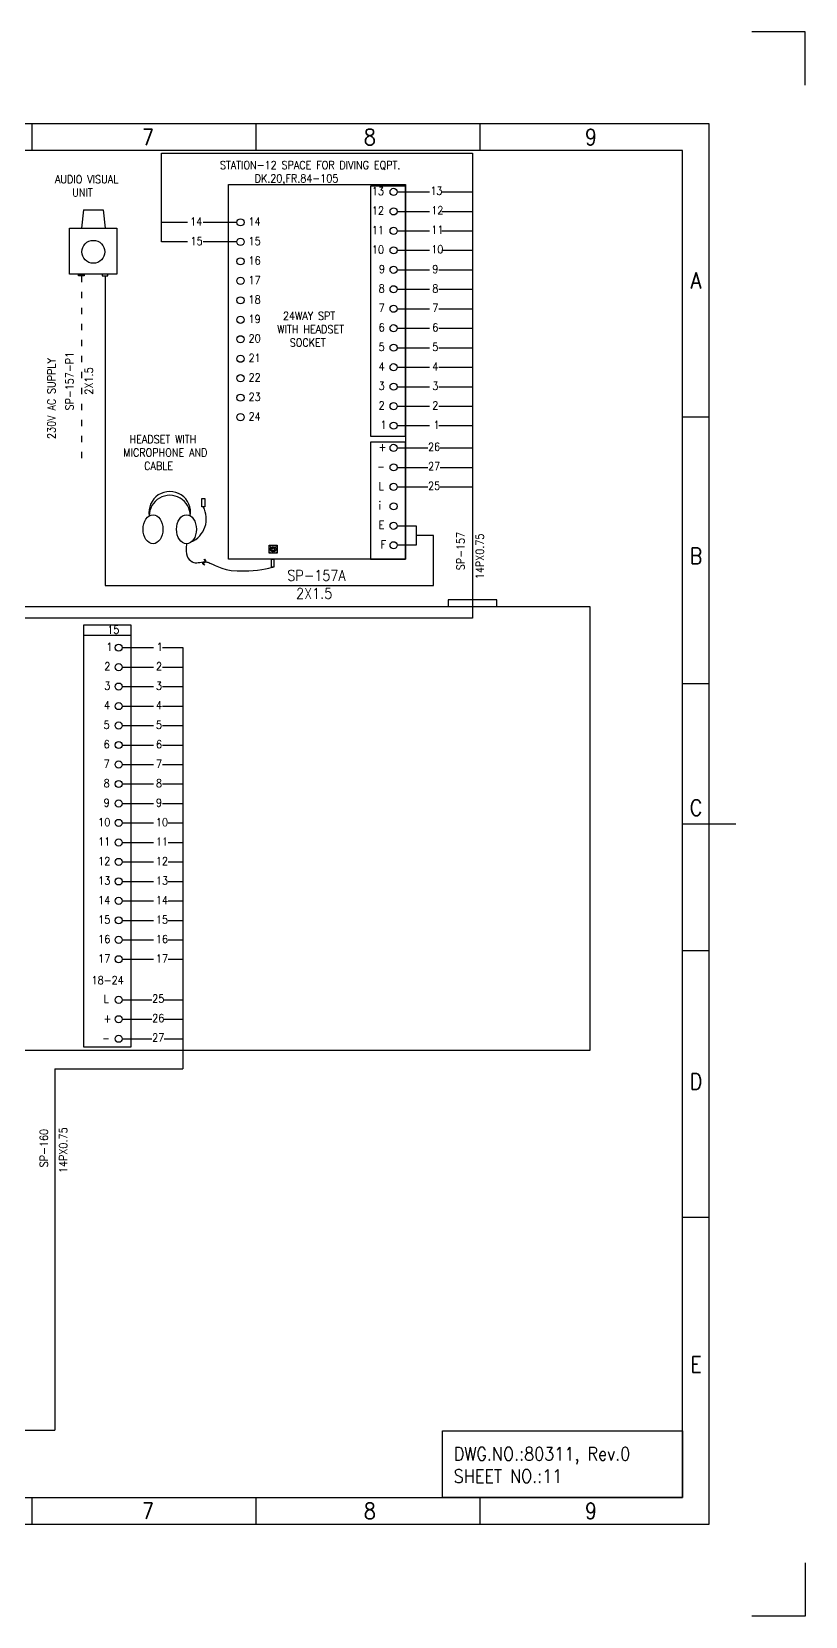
# Model space of a CAD drawing. Header units: inches. Extents: x 36 to 5114, y 9 to 306.
# Drawn here: x 4969.2 to 5114.2, y 9.1 to 306.1 of the extents above; entities that cross this region are included whole.
import ezdxf
from ezdxf.enums import TextEntityAlignment as Align

# ---------------------------------------------------------------- set-up
doc = ezdxf.new("R2010")
doc.units = ezdxf.units.IN
doc.header["$MEASUREMENT"] = 0
doc.linetypes.add('ACAD_ISO03W100', pattern=[30, 12, -18])
doc.layers.get('DEFPOINTS').update_dxf_attribs({"color": 251})
doc.layers.add('Border', color=6, linetype='Continuous')
doc.layers.add('TITLE', color=7, linetype='Continuous')
doc.layers.add('CON-050', color=3, linetype='Continuous', lineweight=50)
doc.styles.add('ROMANS', font='simplex.shx', dxfattribs={"width": 0.88})

# ---------------------------------------------------------------- blocks, each defined once
blk = doc.blocks.new('A3_BORDER')
at = {"linetype": 'Continuous'}
for p, q in [((257, 264.65), (257, 259.65)), ((341, 264.65), (341, 259.65)), ((384, 209.65), (379, 209.65)), ((384, 159.65), (379, 159.65)), ((384, 109.65), (379, 109.65)), ((384, 59.65), (379, 59.65)), ((257, 7.15), (257, 2.15)), ((341, 7.15), (341, 2.15))]:
    blk.add_line(p, q, dxfattribs=at)
at = {"color": 5, "linetype": 'Continuous'}
blk.add_line((379, 133.4), (389, 133.4), dxfattribs=at)
at = {"layer": 'Border', "color": 7}
blk.add_lwpolyline([(0, 2.15), (384, 2.15), (384, 264.65), (0, 264.65)], close=True, dxfattribs=at)
at = {"layer": 'Border', "color": 6}
blk.add_lwpolyline([(5, 7.15), (379, 7.15), (379, 259.65), (5, 259.65)], close=True, dxfattribs=at)
at = {"layer": 'DEFPOINTS', "color": 5}
for points in [[(402, 271.9), (402, 281.9), (392, 281.9)], [(402, -5.1), (402, -15.1), (392, -15.1)]]:
    blk.add_lwpolyline(points, dxfattribs=at)
at = {"layer": 'TITLE', "color": 7}
for p, q in [((299, 264.65), (299, 259.75)), ((299, 7.15), (299, 2.25))]:
    blk.add_line(p, q, dxfattribs=at)
at = {"layer": 'TITLE', "color": 7, "style": 'ROMANS', "width": 0.88}
for s, p in [('7', (277.66, 260.65)), ('8', (319.23, 260.65)), ('9', (360.69, 260.65)), ('7', (277.66, 3.15)), ('8', (319.23, 3.15)), ('9', (360.69, 3.15))]:
    blk.add_text(s, height=3, dxfattribs=at).set_placement(p)
for s, p in [('A', (381.52, 235.26)), ('B', (381.52, 183.63)), ('C', (381.52, 136.45)), ('D', (381.52, 85.14)), ('E', (381.52, 32.11))]:
    blk.add_text(s, height=3, dxfattribs=at).set_placement(p, align=Align.MIDDLE_CENTER)
blk = doc.blocks.new('*U54')
blk.add_circle((0, 0), 0.0728)
blk = doc.blocks.new('*U53')
at = {"color": 0, "linetype": 'ByBlock', "lineweight": -2}
for p, rotation in [((784.95, 158.66), 59.99999999999999), ((784.95, 158.39), 120), ((785.18, 158.25), 180), ((785.42, 158.66), 300.0000000000001), ((785.42, 158.39), 240)]:
    blk.add_blockref('*U54', p, dxfattribs=dict(at, rotation=rotation))
blk.add_blockref('*U54', (785.18, 158.8), dxfattribs=at)

msp = doc.modelspace()

# ---------------------------------------------------------------- linework, layer by layer
for p, q in [((4978.9, 272.67), (4978.53, 269.27)), ((4982.55, 272.67), (4982.92, 269.27)), ((5051.81, 196.14), (4898.81, 196.14)), ((5073.79, 198.33), (5073.79, 115.14)), ((4978.94, 192.99), (4987.74, 192.99)), ((4997.49, 190.64), (4997.49, 111.72)), ((4973.49, 111.72), (4973.49, 43.96)), ((4973.49, 111.72), (4997.49, 111.72)), ((4967.35, 43.96), (4973.49, 43.96))]:
    msp.add_line(p, q)
at = {"linetype": 'ACAD_ISO03W100', "ltscale": 0.1}
msp.add_line((4978.51, 260.33), (4978.51, 224.64), dxfattribs=at)
for points in [[(4993.53, 266.7), (4993.53, 283.35), (5051.81, 283.35), (5051.81, 196.14)], [(4978.9, 272.67), (4982.55, 272.67)], [(4982.94, 260.33), (4982.94, 202.29), (5044.47, 202.29), (5044.47, 211.66), (5041.24, 211.66)], [(5037.69, 213.48), (5041.24, 213.48), (5041.24, 209.83), (5037.69, 209.83)], [(5056.36, 198.33), (5056.36, 199.59), (5047.26, 199.59), (5047.26, 198.33)], [(4733.52, 198.33), (5073.79, 198.33)], [(5073.79, 115.14), (4733, 115.14)]]:
    msp.add_lwpolyline(points)
for points in [[(5006.06, 277.46), (5039.28, 277.46), (5039.28, 207.22), (5006.06, 207.22)], [(5039.28, 277.16), (5032.66, 277.16), (5032.66, 230.25), (5039.28, 230.25)], [(4976.29, 269.27), (4985.16, 269.27), (4985.16, 260.61), (4976.29, 260.61)], [(4977.98, 260.61), (4979.04, 260.61), (4979.04, 260.33), (4977.98, 260.33)], [(4983.47, 260.61), (4982.41, 260.61), (4982.41, 260.33), (4983.47, 260.33)], [(5039.28, 229.17), (5032.66, 229.17), (5032.66, 207.22), (5039.28, 207.22)], [(5001.07, 218.59), (5001.62, 218.59), (5001.62, 217.02), (5001.07, 217.02)], [(5013.68, 209.85), (5015.19, 209.85), (5015.19, 208.32), (5013.68, 208.32)], [(5014.15, 207.22), (5014.58, 207.22), (5014.58, 205.75), (5014.15, 205.75)], [(4978.94, 194.91), (4987.74, 194.91), (4987.74, 115.77), (4978.94, 115.77)], [(5091.2, 31.34), (5046.2, 31.34), (5046.2, 43.84), (5091.2, 43.84)]]:
    msp.add_lwpolyline(points, close=True)
for centre, radius in [((5037.02, 276.06), 0.671), ((5008.32, 270.35), 0.671), ((5037.02, 272.41), 0.671), ((5008.32, 266.7), 0.671), ((5037.02, 268.76), 0.671), ((4980.73, 264.83), 2.15), ((5037.02, 265.11), 0.671), ((5008.32, 263.04), 0.671), ((5037.02, 261.46), 0.671), ((5008.32, 259.39), 0.671), ((5037.02, 257.81), 0.671), ((5008.32, 255.74), 0.671), ((5008.32, 252.09), 0.671), ((5037.02, 254.16), 0.671), ((5037.02, 250.51), 0.671), ((5008.32, 248.44), 0.671), ((5037.02, 246.86), 0.671), ((5008.32, 244.79), 0.671), ((5037.02, 243.2), 0.671), ((5008.32, 241.14), 0.671), ((5008.32, 237.49), 0.671), ((5037.02, 239.55), 0.671), ((5037.02, 235.9), 0.671), ((5008.32, 233.84), 0.671), ((5037.02, 232.25), 0.671), ((5037.02, 228.08), 0.671), ((5037.02, 224.43), 0.671), ((5037.02, 220.78), 0.671), ((5037.02, 217.13), 0.671), ((5037.02, 213.48), 0.671), ((5013.8, 209.73), 0.12), ((5013.8, 208.44), 0.12), ((5014.44, 209.08), 0.516), ((5015.07, 209.73), 0.12), ((5015.07, 208.44), 0.12), ((5037.02, 209.83), 0.671), ((4985.48, 190.64), 0.671), ((4985.48, 186.99), 0.671), ((4985.48, 183.34), 0.671), ((4985.48, 179.69), 0.671), ((4985.48, 176.04), 0.671), ((4985.48, 172.39), 0.671), ((4985.48, 168.74), 0.671), ((4985.48, 165.09), 0.671), ((4985.48, 161.44), 0.671), ((4985.48, 157.79), 0.671), ((4985.48, 154.13), 0.671), ((4985.48, 150.48), 0.671), ((4985.48, 146.83), 0.671), ((4985.48, 143.18), 0.671), ((4985.48, 139.53), 0.671), ((4985.48, 135.88), 0.671), ((4985.48, 132.23), 0.671), ((4985.48, 124.64), 0.671), ((4985.48, 120.99), 0.671), ((4985.48, 117.34), 0.671)]:
    msp.add_circle(centre, radius)
for centre, radius, start, end in [((4995.06, 216.01), 3.9, 349.8171, 190.1829), ((4995.06, 215.35), 3.84, 359.5798, 180.4202), ((4997.17, 214.78), 4.74, 293.9795, 28.2344)]:
    msp.add_arc(centre, radius, start, end)
for centre in [(4991.92, 212.82), (4998.19, 212.82)]:
    msp.add_ellipse(centre, major_axis=(0, 2.71), ratio=0.6875)
for points, knots in [([(4998.19, 210.11), (4997.91, 207.89), (4998.44, 207.27), (4999.85, 206.34), (5000.79, 206.73), (5001.63, 206.72)], [0, 0, 0, 0, 4.162872, 4.376917, 6.907654, 6.907654, 6.907654, 6.907654]), ([(5001.82, 206.71), (5002.07, 206.68), (5003.72, 206.15), (5005.73, 204.34), (5013.91, 205.45), (5014.36, 205.75)], [7.096761, 7.096761, 7.096761, 7.096761, 7.865668, 12.198871, 14.446895, 14.446895, 14.446895, 14.446895])]:
    msp.add_open_spline(points, degree=3, knots=knots)
for points in [[(5001.46, 206.12), (5001.26, 206.56), (5001.67, 206.75), (5001.45, 207.22)], [(5001.63, 206.1), (5001.43, 206.54), (5001.84, 206.73), (5001.62, 207.2)]]:
    msp.add_spline(points, degree=3)
at = {"layer": 'CON-050', "color": 0, "lineweight": 25, "ltscale": 0.1}
for p, q in [((5037.69, 276.06), (5043.78, 276.06)), ((5046.09, 276.06), (5051.81, 276.06)), ((4998.38, 270.35), (4993.53, 270.35)), ((5007.65, 270.35), (5001.31, 270.35)), ((5037.69, 272.41), (5043.78, 272.41)), ((5046.09, 272.41), (5051.81, 272.41)), ((5037.69, 268.76), (5043.78, 268.76)), ((5046.09, 268.76), (5051.81, 268.76)), ((4998.38, 266.7), (4993.53, 266.7)), ((5007.65, 266.7), (5001.31, 266.7)), ((5037.69, 265.11), (5043.78, 265.11)), ((5046.09, 265.11), (5051.81, 265.11)), ((5037.69, 261.46), (5043.78, 261.46)), ((5045.48, 261.46), (5051.81, 261.46)), ((5037.69, 257.81), (5043.78, 257.81)), ((5045.48, 257.81), (5051.81, 257.81)), ((5037.69, 254.16), (5043.78, 254.16)), ((5045.48, 254.16), (5051.81, 254.16)), ((5037.69, 250.51), (5043.78, 250.51)), ((5045.48, 250.51), (5051.81, 250.51)), ((5037.69, 246.86), (5043.78, 246.86)), ((5045.48, 246.86), (5051.81, 246.86)), ((5037.69, 243.2), (5043.78, 243.2)), ((5045.48, 243.2), (5051.81, 243.2)), ((5037.69, 239.55), (5043.78, 239.55)), ((5045.48, 239.55), (5051.81, 239.55)), ((5037.69, 235.9), (5043.78, 235.9)), ((5045.48, 235.9), (5051.81, 235.9)), ((5037.69, 232.25), (5043.78, 232.25)), ((5045.48, 232.25), (5051.81, 232.25)), ((5037.69, 228.08), (5043.45, 228.08)), ((5045.76, 228.08), (5051.81, 228.08)), ((5037.69, 224.43), (5043.45, 224.43)), ((5045.76, 224.43), (5051.81, 224.43)), ((5037.69, 220.78), (5043.45, 220.78)), ((5045.76, 220.78), (5051.81, 220.78)), ((4986.15, 190.64), (4991.99, 190.64)), ((4993.69, 190.64), (4997.49, 190.64)), ((4986.15, 186.99), (4991.99, 186.99)), ((4993.69, 186.99), (4997.49, 186.99)), ((4986.15, 183.34), (4991.99, 183.34)), ((4993.69, 183.34), (4997.49, 183.34)), ((4986.15, 179.69), (4991.99, 179.69)), ((4993.69, 179.69), (4997.49, 179.69)), ((4986.15, 176.04), (4991.99, 176.04)), ((4993.69, 176.04), (4997.49, 176.04)), ((4986.15, 172.39), (4991.99, 172.39)), ((4993.69, 172.39), (4997.49, 172.39)), ((4986.15, 168.74), (4991.99, 168.74)), ((4993.69, 168.74), (4997.49, 168.74)), ((4986.15, 165.09), (4991.99, 165.09)), ((4993.69, 165.09), (4997.49, 165.09)), ((4986.15, 161.44), (4991.99, 161.44)), ((4993.69, 161.44), (4997.49, 161.44)), ((4986.15, 157.79), (4991.99, 157.79)), ((4994.77, 157.79), (4997.49, 157.79)), ((4986.15, 154.13), (4991.99, 154.13)), ((4994.77, 154.13), (4997.49, 154.13)), ((4986.15, 150.48), (4991.99, 150.48)), ((4994.77, 150.48), (4997.49, 150.48)), ((4986.15, 146.83), (4991.99, 146.83)), ((4994.77, 146.83), (4997.49, 146.83)), ((4986.15, 143.18), (4991.99, 143.18)), ((4994.77, 143.18), (4997.49, 143.18)), ((4986.15, 139.53), (4991.99, 139.53)), ((4994.77, 139.53), (4997.49, 139.53)), ((4986.15, 135.88), (4991.99, 135.88)), ((4994.77, 135.88), (4997.49, 135.88)), ((4986.15, 132.23), (4991.99, 132.23)), ((4994.77, 132.23), (4997.49, 132.23)), ((4986.15, 124.64), (4991.68, 124.64)), ((4993.99, 124.64), (4997.49, 124.64)), ((4986.15, 120.99), (4991.68, 120.99)), ((4993.99, 120.99), (4997.49, 120.99)), ((4986.15, 117.34), (4991.68, 117.34)), ((4993.99, 117.34), (4997.49, 117.34))]:
    msp.add_line(p, q, dxfattribs=at)

# ---------------------------------------------------------------- block references
at = {"linetype": 'Continuous'}
msp.add_blockref('A3_BORDER', (4712.2, 24.19), dxfattribs=at)
msp.add_blockref('*U53', (4229.25, 50.56))

# ---------------------------------------------------------------- texts
at = {"insert": (5048.29, 40.79), "char_height": 2.5, "width": 37.006, "attachment_point": 1, "style": 'ROMANS'}
msp.add_mtext('DWG.NO.:80311, Rev.0\\PSHEET NO.:11', dxfattribs=at)
at = {"layer": 'CON-050', "color": 0, "lineweight": 25, "attachment_point": 1, "style": 'ROMANS'}
for s, width, insert, char_height in [('{\\Fromans|c0; STATION-12 SPACE FOR DIVING EQPT.\\P{\\W7.21261; }DK.20,FR.84-105}', 38.6093, (5003.56, 281.84), 1.5), ('{\\Fromans|c0;\\W1.5222; \\W0.88;AUDIO VISUAL \\P{\\W4.66507; }UNIT}', 17.9552, (4971.97, 279.17), 1.5), ('{\\Fromans|c0;13}', 2.3407, (5032.95, 276.96), 1.5), ('{\\Fromans|c0;13}', 1.9636, (5043.91, 277.02), 1.5), ('{\\Fromans|c0;12}', 2.3407, (5032.95, 273.31), 1.5), ('{\\Fromans|c0;12}', 1.9636, (5044.09, 273.37), 1.5), ('{\\Fromans|c0;14}', 1.0836, (4998.88, 271.24), 1.5), ('{\\Fromans|c0;14}', 2.3407, (5009.82, 271.24), 1.5), ('{\\Fromans|c0;15}', 1.5, (4998.94, 267.59), 1.5), ('{\\Fromans|c0;15}', 2.3407, (5009.82, 267.59), 1.5), ('{\\Fromans|c0;11}', 2.3407, (5032.95, 269.65), 1.5), ('{\\Fromans|c0;11}', 1.9636, (5044.09, 269.72), 1.5), ('{\\Fromans|c0;10}', 2.3407, (5032.95, 266), 1.5), ('{\\Fromans|c0;10}', 2.3407, (5044.09, 266.07), 1.5), ('{\\Fromans|c0;16}', 2.3407, (5009.82, 263.94), 1.5), ('{\\Fromans|c0;9}', 1.0207, (5034.27, 262.35), 1.5), ('{\\Fromans|c0;9}', 1.0836, (5044.28, 262.35), 1.5), ('{\\Fromans|c0;17}', 2.3407, (5009.82, 260.29), 1.5), ('{\\Fromans|c0;8}', 1.0836, (5034.2, 258.7), 1.5), ('{\\Fromans|c0;8}', 1.0836, (5044.28, 258.7), 1.5), ('{\\Fromans|c0;18}', 2.3407, (5009.82, 256.64), 1.5), ('{\\Fromans|c0;19}', 2.3407, (5009.82, 252.99), 1.5), ('{\\Fromans|c0;\\W2.6467; \\W0.88;24WAY SPT\\P{\\W1.62; }WITH HEADSET \\P{\\W3.88285; }SOCKET}', 18.8771, (5013.56, 253.57), 1.5), ('{\\Fromans|c0;7}', 1.0836, (5034.2, 255.05), 1.5), ('{\\Fromans|c0;7}', 1.0836, (5044.28, 255.05), 1.5), ('{\\Fromans|c0;6}', 1.0836, (5034.2, 251.4), 1.5), ('{\\Fromans|c0;6}', 1.0836, (5044.28, 251.4), 1.5), ('{\\Fromans|c0;20}', 2.3407, (5009.82, 249.34), 1.5), ('{\\Fromans|c0;5}', 1.0836, (5034.2, 247.75), 1.5), ('{\\Fromans|c0;5}', 1.0836, (5044.28, 247.75), 1.5), ('{\\Fromans|c0;21}', 2.3407, (5009.82, 245.69), 1.5), ('{\\Fromans|c0;4}', 1.1464, (5034.22, 244.1), 1.5), ('{\\Fromans|c0;4}', 1.0836, (5044.28, 244.1), 1.5), ('{\\Fromans|c0;22}', 2.3407, (5009.82, 242.04), 1.5), ('{\\Fromans|c0;23}', 2.3407, (5009.82, 238.39), 1.5), ('{\\Fromans|c0;3}', 1.0836, (5034.2, 240.45), 1.5), ('{\\Fromans|c0;3}', 1.0836, (5044.28, 240.45), 1.5), ('{\\Fromans|c0;24}', 2.3407, (5009.82, 234.73), 1.5), ('{\\Fromans|c0;2}', 1.0836, (5034.2, 236.8), 1.5), ('{\\Fromans|c0;2}', 1.0836, (5044.28, 236.8), 1.5), ('{\\Fromans|c0;1}', 0.7064, (5034.58, 233.15), 1.5), ('{\\Fromans|c0;1}', 0.7064, (5044.52, 233.15), 1.5), ('{\\Fromans|c0;\\W1.641; \\W0.88;HEADSET WITH\\P{\\W0.404761; }MICROPHONE AND \\P{\\W4.3019; }CABLE}', 18.6257, (4985.83, 230.46), 1.5), ('{\\Fromans|c0;+}', 1.3979, (5034.2, 228.98), 1.5), ('{\\Fromans|c0;26}', 1.9636, (5043.49, 229.04), 1.5), ('{\\Fromans|c0; _}', 1.3979, (5034.2, 226.08), 1.5), ('{\\Fromans|c0;27}', 1.9636, (5043.49, 225.39), 1.5), ('{\\Fromans|c0;L}', 1.1464, (5034.22, 221.68), 1.5), ('{\\Fromans|c0;25}', 1.9636, (5043.49, 221.74), 1.5), ('{\\Fromans|c0;i}', 0.3293, (5034.2, 218.03), 1.5), ('{\\Fromans|c0;E}', 1.5, (5034.2, 214.38), 1.5), ('{\\Fromans|c0;F}', 0.7064, (5034.58, 210.73), 1.5), ('SP-157A', 9.9933, (5017.1, 205.17), 2), ('2X1.5', 6.7248, (5018.74, 201.81), 2), ('{\\Fromans|c0;15}', 1.5, (4983.35, 194.76), 1.5), ('{\\Fromans|c0;1}', 0.7064, (4983.17, 191.54), 1.5), ('{\\Fromans|c0;1}', 0.7064, (4992.63, 191.54), 1.5), ('{\\Fromans|c0;2}', 1.0836, (4982.79, 187.89), 1.5), ('{\\Fromans|c0;2}', 1.0836, (4992.49, 187.89), 1.5), ('{\\Fromans|c0;3}', 1.0836, (4982.79, 184.24), 1.5), ('{\\Fromans|c0;3}', 0.7064, (4992.47, 184.24), 1.5), ('{\\Fromans|c0;4}', 1.1464, (4982.73, 180.58), 1.5), ('{\\Fromans|c0;4}', 0.7064, (4992.47, 180.58), 1.5), ('{\\Fromans|c0;5}', 1.0836, (4982.66, 176.93), 1.5), ('{\\Fromans|c0;5}', 0.7064, (4992.47, 176.93), 1.5), ('{\\Fromans|c0;6}', 1.0836, (4982.66, 173.28), 1.5), ('{\\Fromans|c0;6}', 0.7064, (4992.47, 173.28), 1.5), ('{\\Fromans|c0;7}', 1.0836, (4982.66, 169.63), 1.5), ('{\\Fromans|c0;7}', 0.7064, (4992.47, 169.63), 1.5), ('{\\Fromans|c0;8}', 1.0836, (4982.66, 165.98), 1.5), ('{\\Fromans|c0;8}', 0.7064, (4992.47, 165.98), 1.5), ('{\\Fromans|c0;9}', 1.0207, (4982.68, 162.33), 1.5), ('{\\Fromans|c0;9}', 0.7064, (4992.47, 162.33), 1.5), ('{\\Fromans|c0;10}', 2.0547, (4981.64, 158.68), 1.5), ('{\\Fromans|c0;10}', 0.7064, (4992.47, 158.68), 1.5), ('{\\Fromans|c0;11}', 1.9636, (4981.64, 155.03), 1.5), ('{\\Fromans|c0;11}', 1.5, (4992.47, 155.03), 1.5), ('{\\Fromans|c0;12}', 2.0547, (4981.64, 151.38), 1.5), ('{\\Fromans|c0;12}', 1.5, (4992.47, 151.38), 1.5), ('{\\Fromans|c0;13}', 2.0547, (4981.64, 147.73), 1.5), ('{\\Fromans|c0;13}', 1.5, (4992.47, 147.73), 1.5), ('{\\Fromans|c0;14}', 2.0547, (4981.64, 144.08), 1.5), ('{\\Fromans|c0;14}', 1.5, (4992.47, 144.08), 1.5), ('{\\Fromans|c0;15}', 2.0547, (4981.64, 140.43), 1.5), ('{\\Fromans|c0;15}', 1.5, (4992.47, 140.43), 1.5), ('{\\Fromans|c0;16}', 2.0547, (4981.64, 136.78), 1.5), ('{\\Fromans|c0;16}', 1.5, (4992.47, 136.78), 1.5), ('{\\Fromans|c0;17}', 2.0547, (4981.64, 133.13), 1.5), ('{\\Fromans|c0;17}', 1.5, (4992.47, 133.13), 1.5), ('{\\Fromans|c0;18-24}', 6.5521, (4980.42, 129.07), 1.5), ('{\\Fromans|c0;L}', 1.0207, (4982.66, 125.54), 1.5), ('{\\Fromans|c0;25}', 2.3407, (4991.76, 125.6), 1.5), ('{\\Fromans|c0;26}', 2.3407, (4991.76, 121.95), 1.5), ('{\\Fromans|c0;+}', 1.3979, (4982.66, 121.88), 1.5), ('{\\Fromans|c0; _}', 1.3979, (4982.66, 118.99), 1.5), ('{\\Fromans|c0;27}', 2.3407, (4991.76, 118.3), 1.5)]:
    msp.add_mtext_dynamic_manual_height_columns(s, width=width, gutter_width=437.5, heights=[0], dxfattribs=dict(at, insert=insert, char_height=char_height))
at = {"layer": 'CON-050', "color": 0, "lineweight": 25, "char_height": 1.5, "attachment_point": 1, "rotation": 90, "style": 'ROMANS'}
for s, width, insert in [('230V AC SUPPLY', 23.319, (4972.13, 229.76)), ('SP-157-P1', 13.0105, (4975.52, 235.09)), ('2X1.5', 6.7248, (4979.14, 238.07)), ('SP-157', 8.0657, (5048.82, 205.15)), ('14PX0.75', 11.8371, (5052.43, 203.46)), ('SP-160', 9.8257, (4970.71, 93.25)), ('14PX0.75', 11.8371, (4974.33, 92.17))]:
    msp.add_mtext_dynamic_manual_height_columns(s, width=width, gutter_width=437.5, heights=[0], dxfattribs=dict(at, insert=insert))

doc.saveas('drawing.dxf')
